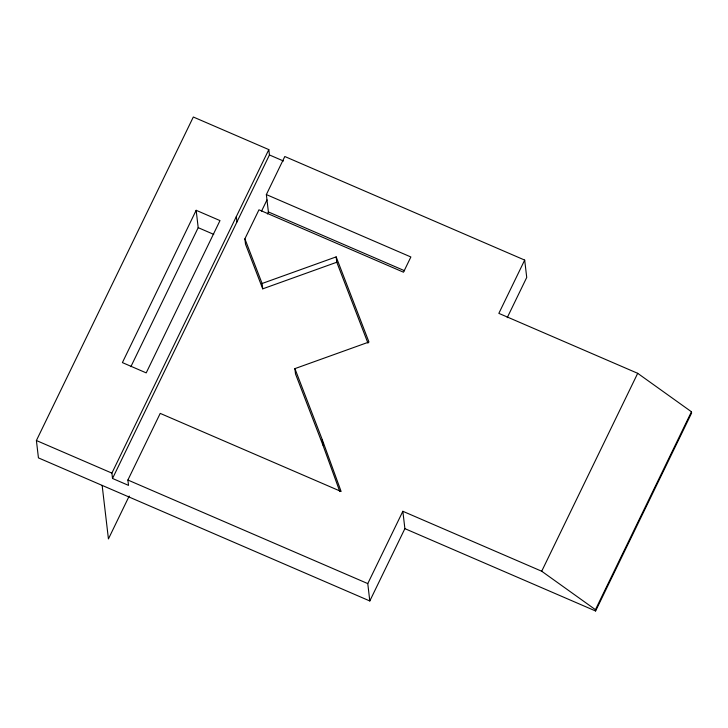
<?xml version="1.0" encoding="UTF-8"?>
<svg xmlns="http://www.w3.org/2000/svg" width="728" height="728" viewBox="0 0 728 728"><rect width="100%" height="100%" fill="white"/><g stroke="black" fill="none" stroke-linecap="round" stroke-linejoin="round"><path stroke-width="1.09" d="M196.16 210.301L122.395 362.599L146.21 372.882L219.993 220.593L196.16 210.301L198.198 227.664L130.876 366.675M129.202 496.05L108.436 538.92L102.148 485.394M404.886 528.646L595.604 610.992L595.449 609.682L541.705 571.234L402.848 511.284L404.886 528.646L369.806 600.964L38.438 457.885L36.4 440.522L193.32 117.008L268.814 149.604L269.442 154.955L112.522 478.469L128.519 485.376L127.891 480.025L160.215 413.386L341.123 491.5L322.258 439.657L294.895 368.632L368.959 342.024L336.163 256.884L262.089 283.492L262.726 288.843L336.791 262.235L336.163 256.884M112.522 478.469L111.894 473.118L268.814 149.604M262.726 288.843L245.518 244.18L244.89 238.829L258.968 209.801L403.485 272.199L410.874 256.975L266.357 194.576L284.812 156.511L524.688 260.087L526.726 277.45L507.225 317.663M261.57 211.093L266.985 199.927M267.413 213.968L268.395 211.939L266.357 194.576M369.806 600.964L367.767 583.592L402.848 511.284M524.688 260.087L498.844 313.368L637.701 373.318L691.445 411.766L691.6 413.076L595.604 610.992M541.705 571.234L637.701 373.318M595.449 609.682L691.445 411.766M269.442 154.955L283.447 161.006M268.395 211.939L404.595 270.743M198.198 227.664L213.741 234.38M36.4 440.522L111.894 473.118M127.891 480.025L367.767 583.592M336.791 262.235L367.968 343.17M244.89 238.829L262.089 283.492M339.821 491.564L322.886 445.017L295.523 373.983L294.895 368.632M322.258 439.657L322.886 445.017M236.318 216.589L236.946 221.949"/></g></svg>
